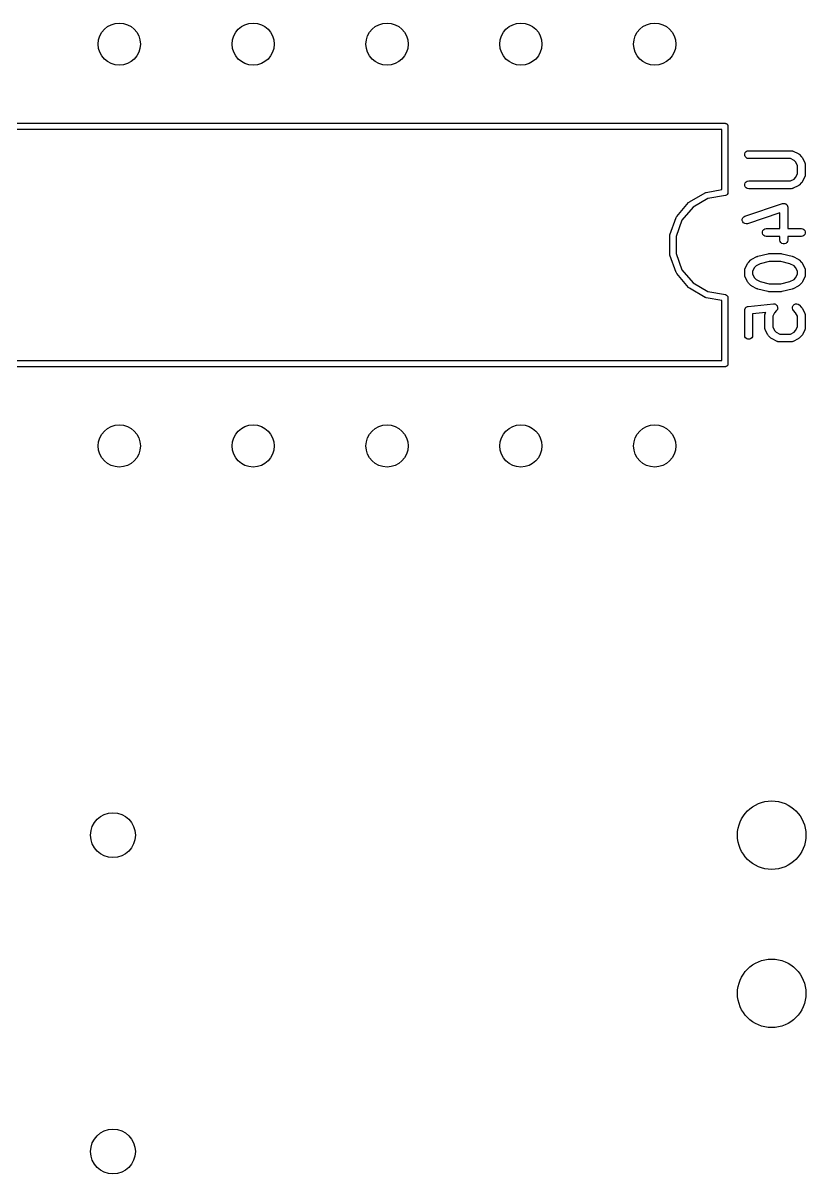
# Model space of a CAD drawing. Extents: x 25 to 326, y -201 to -21.
# Drawn here: x 75.79 to 90.65, y -133.43 to -111.6 of the extents above; entities that cross this region are included whole.
import ezdxf

# ---------------------------------------------------------------- set-up
doc = ezdxf.new("R2010")
doc.units = 0
doc.header["$MEASUREMENT"] = 0
doc.layers.add('BLACK', color=7, linetype='CONTINUOUS')

msp = doc.modelspace()

# ---------------------------------------------------------------- linework, layer by layer
at = {"layer": 'Black'}
for p, q in [((68.67, -113.5), (89.11, -113.5)), ((89.05, -113.62), (68.73, -113.62)), ((89.05, -114.76), (89.05, -113.62)), ((89.11, -113.5), (89.1152, -113.501)), ((89.1152, -113.501), (89.1204, -113.501)), ((89.1204, -113.501), (89.1253, -113.503)), ((89.1253, -113.503), (89.1305, -113.504)), ((89.1305, -113.504), (89.1351, -113.506)), ((89.1351, -113.506), (89.14, -113.508)), ((89.14, -113.508), (89.144, -113.511)), ((89.144, -113.511), (89.1486, -113.514)), ((89.1486, -113.514), (89.1519, -113.518)), ((89.1519, -113.518), (89.156, -113.521)), ((89.156, -113.521), (89.1586, -113.526)), ((89.1586, -113.526), (89.162, -113.53)), ((89.162, -113.53), (89.1638, -113.535)), ((89.1638, -113.535), (89.1664, -113.539)), ((89.1664, -113.539), (89.1673, -113.545)), ((89.1673, -113.545), (89.1691, -113.55)), ((89.1691, -113.55), (89.1691, -113.555)), ((89.1691, -113.555), (89.17, -113.56)), ((89.17, -113.56), (89.17, -114.81)), ((89.4885, -114.083), (89.4974, -114.058)), ((89.4885, -114.109), (89.4885, -114.083)), ((89.4974, -114.133), (89.4885, -114.109)), ((89.4974, -114.058), (89.5142, -114.038)), ((89.5142, -114.153), (89.4974, -114.133)), ((89.5142, -114.038), (89.5367, -114.025)), ((89.5367, -114.025), (89.5624, -114.021)), ((89.5624, -114.021), (90.3719, -114.021)), ((90.3719, -114.021), (90.3762, -114.021)), ((90.3762, -114.021), (90.3805, -114.021)), ((90.3805, -114.021), (90.3889, -114.024)), ((90.3889, -114.024), (90.3976, -114.025)), ((90.3976, -114.025), (90.4013, -114.027)), ((90.4013, -114.027), (90.4054, -114.029)), ((90.4054, -114.029), (90.5007, -114.076)), ((90.5007, -114.076), (90.5103, -114.083)), ((90.5103, -114.083), (90.5202, -114.09)), ((90.5202, -114.09), (90.5678, -114.138)), ((90.5678, -114.138), (90.5747, -114.148)), ((89.5367, -114.166), (89.5142, -114.153)), ((89.5624, -114.171), (89.5367, -114.166)), ((90.3542, -114.171), (89.5624, -114.171)), ((90.4227, -114.205), (90.3542, -114.171)), ((90.4531, -114.235), (90.4227, -114.205)), ((90.4874, -114.304), (90.4531, -114.235)), ((90.4874, -114.459), (90.4874, -114.304)), ((90.5747, -114.148), (90.5818, -114.157)), ((90.5818, -114.157), (90.6295, -114.253)), ((90.6295, -114.253), (90.6307, -114.257)), ((90.6307, -114.257), (90.6329, -114.261)), ((90.6329, -114.261), (90.6344, -114.269)), ((90.6344, -114.269), (90.6369, -114.278)), ((90.6369, -114.278), (90.6366, -114.282)), ((90.6366, -114.282), (90.6374, -114.286)), ((90.6374, -114.286), (90.6374, -114.477)), ((90.3542, -114.592), (90.4227, -114.558)), ((90.4227, -114.558), (90.4531, -114.527)), ((90.4531, -114.527), (90.4874, -114.459)), ((90.6295, -114.51), (90.5818, -114.605)), ((90.6307, -114.506), (90.6295, -114.51)), ((90.6329, -114.502), (90.6307, -114.506)), ((90.6344, -114.494), (90.6329, -114.502)), ((90.6369, -114.485), (90.6344, -114.494)), ((90.6374, -114.477), (90.6366, -114.481)), ((90.6366, -114.481), (90.6369, -114.485)), ((88.7576, -114.811), (89.05, -114.76)), ((89.4885, -114.654), (89.4974, -114.63)), ((89.4885, -114.68), (89.4885, -114.654)), ((89.4974, -114.705), (89.4885, -114.68)), ((89.4974, -114.63), (89.5142, -114.61)), ((89.5142, -114.725), (89.4974, -114.705)), ((89.5142, -114.61), (89.5367, -114.597)), ((89.5367, -114.738), (89.5142, -114.725)), ((89.5367, -114.597), (89.5624, -114.592)), ((89.5624, -114.742), (89.5367, -114.738)), ((89.5624, -114.592), (90.3542, -114.592)), ((90.3719, -114.742), (89.5624, -114.742)), ((90.3762, -114.741), (90.3719, -114.742)), ((90.3805, -114.742), (90.3762, -114.741)), ((90.3889, -114.739), (90.3805, -114.742)), ((90.3976, -114.738), (90.3889, -114.739)), ((90.4013, -114.735), (90.3976, -114.738)), ((90.4054, -114.734), (90.4013, -114.735)), ((90.5007, -114.687), (90.4054, -114.734)), ((90.5103, -114.679), (90.5007, -114.687)), ((90.5202, -114.673), (90.5103, -114.679)), ((90.5678, -114.625), (90.5202, -114.673)), ((90.5747, -114.615), (90.5678, -114.625)), ((90.5818, -114.605), (90.5747, -114.615)), ((88.198, -115.271), (88.4212, -115.005)), ((88.4212, -115.005), (88.4329, -114.996)), ((88.4212, -115.005), (88.4212, -115.005)), ((88.4329, -114.996), (88.4372, -114.992)), ((88.4372, -114.992), (88.738, -114.818)), ((88.4372, -114.992), (88.4372, -114.992)), ((88.7888, -114.928), (88.5064, -115.091)), ((88.738, -114.818), (88.7463, -114.815)), ((88.738, -114.818), (88.738, -114.818)), ((88.7463, -114.815), (88.7576, -114.811)), ((88.7576, -114.811), (88.7576, -114.811)), ((89.1204, -114.869), (88.7888, -114.928)), ((89.14, -114.862), (89.1204, -114.869)), ((89.156, -114.849), (89.14, -114.862)), ((89.1664, -114.831), (89.156, -114.849)), ((89.1669, -114.827), (89.1664, -114.831)), ((89.17, -114.81), (89.1669, -114.827)), ((88.5064, -115.091), (88.2967, -115.34)), ((89.491, -115.263), (90.2053, -115.025)), ((90.154, -115.2), (89.5385, -115.405)), ((90.154, -115.497), (90.154, -115.2)), ((90.2053, -115.025), (90.2108, -115.024)), ((90.2108, -115.024), (90.216, -115.022)), ((90.216, -115.022), (90.2236, -115.022)), ((90.2236, -115.022), (90.2311, -115.021)), ((90.2311, -115.021), (90.2365, -115.022)), ((90.2365, -115.022), (90.2421, -115.022)), ((90.2421, -115.022), (90.2492, -115.024)), ((90.2492, -115.024), (90.2566, -115.026)), ((90.2566, -115.026), (90.2613, -115.029)), ((90.2613, -115.029), (90.2665, -115.031)), ((90.2665, -115.031), (90.2724, -115.036)), ((90.2724, -115.036), (90.2788, -115.04)), ((90.2788, -115.04), (90.2823, -115.044)), ((90.2823, -115.044), (90.2865, -115.048)), ((90.2865, -115.048), (90.2903, -115.054)), ((90.2903, -115.054), (90.295, -115.06)), ((90.295, -115.06), (90.2968, -115.065)), ((90.2968, -115.065), (90.2995, -115.07)), ((90.2995, -115.07), (90.3008, -115.078)), ((90.3008, -115.078), (90.3032, -115.085)), ((90.3032, -115.085), (90.3031, -115.09)), ((90.3031, -115.09), (90.304, -115.096)), ((90.304, -115.096), (90.304, -115.497)), ((88.0688, -115.616), (88.1876, -115.289)), ((88.2967, -115.34), (88.1852, -115.647)), ((88.1876, -115.289), (88.1959, -115.275)), ((88.1876, -115.289), (88.1876, -115.289)), ((88.1959, -115.275), (88.198, -115.271)), ((88.198, -115.271), (88.198, -115.271)), ((89.4406, -115.345), (89.4413, -115.319)), ((89.4488, -115.37), (89.4406, -115.345)), ((89.4413, -115.319), (89.4509, -115.295)), ((89.465, -115.39), (89.4488, -115.37)), ((89.4509, -115.295), (89.4681, -115.275)), ((89.4872, -115.404), (89.465, -115.39)), ((89.4681, -115.275), (89.491, -115.263)), ((89.5127, -115.409), (89.4872, -115.404)), ((89.5385, -115.405), (89.5127, -115.409)), ((88.0652, -115.636), (88.0688, -115.616)), ((88.0652, -115.984), (88.0652, -115.636)), ((88.1852, -115.647), (88.1852, -115.973)), ((89.8219, -115.559), (89.8308, -115.534)), ((89.8219, -115.585), (89.8219, -115.559)), ((89.8308, -115.609), (89.8219, -115.585)), ((89.8308, -115.534), (89.8475, -115.514)), ((89.8475, -115.629), (89.8308, -115.609)), ((89.8475, -115.514), (89.8701, -115.501)), ((89.8701, -115.642), (89.8475, -115.629)), ((89.8701, -115.501), (89.8957, -115.497)), ((89.8957, -115.647), (89.8701, -115.642)), ((89.8957, -115.497), (90.154, -115.497)), ((90.154, -115.647), (89.8957, -115.647)), ((90.154, -115.715), (90.154, -115.647)), ((90.304, -115.497), (90.5624, -115.497)), ((90.5624, -115.647), (90.304, -115.647)), ((90.304, -115.647), (90.304, -115.715)), ((90.5624, -115.497), (90.588, -115.501)), ((90.588, -115.642), (90.5624, -115.647)), ((90.588, -115.501), (90.6106, -115.514)), ((90.6106, -115.629), (90.588, -115.642)), ((90.6106, -115.514), (90.6273, -115.534)), ((90.6273, -115.609), (90.6106, -115.629)), ((90.6273, -115.534), (90.6362, -115.559)), ((90.6362, -115.585), (90.6273, -115.609)), ((90.6362, -115.559), (90.6362, -115.585)), ((90.1586, -115.74), (90.154, -115.715)), ((90.1716, -115.763), (90.1586, -115.74)), ((90.1915, -115.78), (90.1716, -115.763)), ((90.216, -115.789), (90.1915, -115.78)), ((90.2421, -115.789), (90.216, -115.789)), ((90.2665, -115.78), (90.2421, -115.789)), ((90.2865, -115.763), (90.2665, -115.78)), ((90.2995, -115.74), (90.2865, -115.763)), ((90.304, -115.715), (90.2995, -115.74)), ((88.0688, -116.004), (88.0652, -115.984)), ((88.1876, -116.331), (88.0688, -116.004)), ((88.1852, -115.973), (88.2967, -116.28)), ((89.557, -116.138), (89.6046, -116.09)), ((89.6046, -116.09), (89.6144, -116.083)), ((89.6144, -116.083), (89.6241, -116.076)), ((89.6241, -116.076), (89.7193, -116.029)), ((89.7193, -116.029), (89.7272, -116.026)), ((89.7272, -116.026), (89.7347, -116.023)), ((89.7347, -116.023), (89.9251, -115.975)), ((89.9251, -115.975), (89.9343, -115.975)), ((89.9343, -115.975), (89.9433, -115.973)), ((89.9433, -115.973), (90.1814, -115.973)), ((90.1814, -115.973), (90.1905, -115.975)), ((90.1905, -115.975), (90.1996, -115.975)), ((90.1996, -115.975), (90.3901, -116.023)), ((90.3901, -116.023), (90.3976, -116.026)), ((90.3976, -116.026), (90.4054, -116.029)), ((90.4054, -116.029), (90.5007, -116.076)), ((90.5007, -116.076), (90.5103, -116.083)), ((90.5103, -116.083), (90.5202, -116.09)), ((90.5202, -116.09), (90.5678, -116.138)), ((88.2967, -116.28), (88.5064, -116.529)), ((89.4874, -116.286), (89.4881, -116.282)), ((89.4874, -116.381), (89.4874, -116.286)), ((89.4879, -116.278), (89.4904, -116.269)), ((89.4881, -116.282), (89.4879, -116.278)), ((89.4904, -116.269), (89.4919, -116.261)), ((89.4919, -116.261), (89.4941, -116.257)), ((89.4941, -116.257), (89.4953, -116.253)), ((89.4953, -116.253), (89.5429, -116.157)), ((89.5429, -116.157), (89.5501, -116.148)), ((89.5501, -116.148), (89.557, -116.138)), ((89.6716, -116.235), (89.6374, -116.304)), ((89.6374, -116.304), (89.6374, -116.364)), ((89.702, -116.205), (89.6716, -116.235)), ((89.779, -116.166), (89.702, -116.205)), ((89.9526, -116.123), (89.779, -116.166)), ((90.1722, -116.123), (89.9526, -116.123)), ((90.3457, -116.166), (90.1722, -116.123)), ((90.4227, -116.205), (90.3457, -116.166)), ((90.4531, -116.235), (90.4227, -116.205)), ((90.4874, -116.304), (90.4531, -116.235)), ((90.4874, -116.364), (90.4874, -116.304)), ((90.5678, -116.138), (90.5747, -116.148)), ((90.5747, -116.148), (90.5818, -116.157)), ((90.5818, -116.157), (90.6295, -116.253)), ((90.6295, -116.253), (90.6307, -116.257)), ((90.6307, -116.257), (90.6329, -116.261)), ((90.6329, -116.261), (90.6344, -116.269)), ((90.6344, -116.269), (90.6369, -116.278)), ((90.6369, -116.278), (90.6366, -116.282)), ((90.6366, -116.282), (90.6374, -116.286)), ((90.6374, -116.286), (90.6374, -116.381)), ((88.1931, -116.34), (88.1876, -116.331)), ((88.1876, -116.331), (88.1876, -116.331)), ((88.198, -116.349), (88.1931, -116.34)), ((88.4212, -116.615), (88.198, -116.349)), ((88.198, -116.349), (88.198, -116.349)), ((88.5064, -116.529), (88.7888, -116.692)), ((89.4881, -116.386), (89.4874, -116.381)), ((89.4879, -116.39), (89.4881, -116.386)), ((89.4904, -116.398), (89.4879, -116.39)), ((89.4919, -116.407), (89.4904, -116.398)), ((89.4941, -116.411), (89.4919, -116.407)), ((89.4953, -116.415), (89.4941, -116.411)), ((89.5429, -116.51), (89.4953, -116.415)), ((89.5501, -116.52), (89.5429, -116.51)), ((89.557, -116.53), (89.5501, -116.52)), ((89.6046, -116.577), (89.557, -116.53)), ((89.6374, -116.364), (89.6716, -116.432)), ((89.6716, -116.432), (89.702, -116.463)), ((89.702, -116.463), (89.779, -116.501)), ((89.779, -116.501), (89.9526, -116.545)), ((89.9526, -116.545), (90.1722, -116.545)), ((90.1722, -116.545), (90.3457, -116.501)), ((90.3457, -116.501), (90.4227, -116.463)), ((90.4227, -116.463), (90.4531, -116.432)), ((90.4531, -116.432), (90.4874, -116.364)), ((90.5678, -116.53), (90.5202, -116.577)), ((90.5747, -116.52), (90.5678, -116.53)), ((90.5818, -116.51), (90.5747, -116.52)), ((90.6295, -116.415), (90.5818, -116.51)), ((90.6307, -116.411), (90.6295, -116.415)), ((90.6329, -116.407), (90.6307, -116.411)), ((90.6344, -116.398), (90.6329, -116.407)), ((90.6369, -116.39), (90.6344, -116.398)), ((90.6374, -116.381), (90.6366, -116.386)), ((90.6366, -116.386), (90.6369, -116.39)), ((88.4285, -116.621), (88.4212, -116.615)), ((88.4212, -116.615), (88.4212, -116.615)), ((88.4372, -116.628), (88.4285, -116.621)), ((88.738, -116.802), (88.4372, -116.628)), ((88.4372, -116.628), (88.4372, -116.628)), ((88.7888, -116.692), (89.1204, -116.751)), ((89.1204, -116.751), (89.14, -116.758)), ((89.14, -116.758), (89.156, -116.771)), ((89.6144, -116.584), (89.6046, -116.577)), ((89.6241, -116.591), (89.6144, -116.584)), ((89.7193, -116.639), (89.6241, -116.591)), ((89.7272, -116.641), (89.7193, -116.639)), ((89.7347, -116.645), (89.7272, -116.641)), ((89.9251, -116.692), (89.7347, -116.645)), ((89.9343, -116.693), (89.9251, -116.692)), ((89.9433, -116.695), (89.9343, -116.693)), ((90.1814, -116.695), (89.9433, -116.695)), ((90.1905, -116.693), (90.1814, -116.695)), ((90.1996, -116.692), (90.1905, -116.693)), ((90.3901, -116.645), (90.1996, -116.692)), ((90.3976, -116.641), (90.3901, -116.645)), ((90.4054, -116.639), (90.3976, -116.641)), ((90.5007, -116.591), (90.4054, -116.639)), ((90.5103, -116.584), (90.5007, -116.591)), ((90.5202, -116.577), (90.5103, -116.584)), ((88.7463, -116.805), (88.738, -116.802)), ((88.738, -116.802), (88.738, -116.802)), ((88.7576, -116.809), (88.7463, -116.805)), ((89.05, -116.86), (88.7576, -116.809)), ((88.7576, -116.809), (88.7576, -116.809)), ((89.05, -118), (89.05, -116.86)), ((89.156, -116.771), (89.1664, -116.789)), ((89.1664, -116.789), (89.17, -116.81)), ((89.17, -116.81), (89.17, -118.06)), ((89.5249, -116.983), (89.5275, -116.982)), ((89.5275, -116.982), (89.5298, -116.981)), ((89.5298, -116.981), (89.5397, -116.978)), ((89.5397, -116.978), (89.5494, -116.974)), ((89.5494, -116.974), (89.5522, -116.974)), ((89.5522, -116.974), (89.5549, -116.973)), ((89.5549, -116.973), (90.0311, -116.926)), ((90.0311, -116.926), (90.0316, -116.926)), ((90.0316, -116.926), (90.032, -116.926)), ((90.032, -116.926), (90.0445, -116.927)), ((90.0445, -116.927), (90.0571, -116.928)), ((90.0571, -116.928), (90.0575, -116.928)), ((90.0575, -116.928), (90.058, -116.928)), ((90.058, -116.928), (90.0694, -116.933)), ((90.0694, -116.933), (90.0808, -116.939)), ((90.0808, -116.939), (90.0812, -116.939)), ((90.0812, -116.939), (90.0816, -116.939)), ((90.0816, -116.939), (90.0905, -116.948)), ((90.0905, -116.948), (90.0995, -116.957)), ((90.0995, -116.957), (90.0997, -116.957)), ((90.0997, -116.957), (90.1, -116.957)), ((90.1, -116.957), (90.1053, -116.969)), ((90.1053, -116.969), (90.1108, -116.98)), ((90.1108, -116.98), (90.1108, -116.981)), ((90.1108, -116.981), (90.111, -116.981)), ((90.111, -116.981), (90.1121, -116.994)), ((90.3924, -117.007), (90.3947, -116.981)), ((90.3947, -116.981), (90.4057, -116.957)), ((90.4057, -116.957), (90.4241, -116.939)), ((90.4241, -116.939), (90.4477, -116.928)), ((90.4477, -116.928), (90.4737, -116.926)), ((90.4737, -116.926), (90.4988, -116.933)), ((90.4988, -116.933), (90.5202, -116.947)), ((90.5202, -116.947), (90.5678, -116.995)), ((89.4874, -117.048), (89.4879, -117.045)), ((89.4874, -117.524), (89.4874, -117.048)), ((89.4876, -117.042), (89.4901, -117.033)), ((89.4879, -117.045), (89.4876, -117.042)), ((89.4901, -117.033), (89.4919, -117.022)), ((89.4919, -117.022), (89.4933, -117.02)), ((89.4933, -117.02), (89.494, -117.017)), ((89.494, -117.017), (89.4998, -117.009)), ((89.4998, -117.009), (89.5049, -117)), ((89.5049, -117), (89.5071, -116.998)), ((89.5071, -116.998), (89.5087, -116.996)), ((89.5087, -116.996), (89.517, -116.99)), ((89.517, -116.99), (89.5249, -116.983)), ((89.8856, -117.091), (89.6374, -117.116)), ((89.6374, -117.116), (89.6374, -117.524)), ((89.8683, -117.143), (89.8691, -117.139)), ((89.8683, -117.381), (89.8683, -117.143)), ((89.8688, -117.135), (89.8713, -117.126)), ((89.8691, -117.139), (89.8688, -117.135)), ((89.8713, -117.126), (89.8729, -117.118)), ((89.8729, -117.118), (89.875, -117.114)), ((89.875, -117.114), (89.8763, -117.11)), ((89.8763, -117.11), (89.8856, -117.091)), ((90.0526, -117.093), (90.0183, -117.161)), ((90.0183, -117.161), (90.0183, -117.364)), ((90.0916, -117.054), (90.0526, -117.093)), ((90.0919, -117.053), (90.0916, -117.054)), ((90.0923, -117.053), (90.0919, -117.053)), ((90.0993, -117.042), (90.0923, -117.053)), ((90.1065, -117.032), (90.0993, -117.042)), ((90.1067, -117.032), (90.1065, -117.032)), ((90.1069, -117.031), (90.1067, -117.032)), ((90.11, -117.019), (90.1069, -117.031)), ((90.1133, -117.007), (90.11, -117.019)), ((90.1121, -116.994), (90.1134, -117.006)), ((90.1134, -117.006), (90.1132, -117.007)), ((90.1132, -117.007), (90.1133, -117.007)), ((90.3992, -117.032), (90.3924, -117.007)), ((90.4141, -117.054), (90.3992, -117.032)), ((90.4531, -117.093), (90.4141, -117.054)), ((90.4874, -117.161), (90.4531, -117.093)), ((90.4874, -117.364), (90.4874, -117.161)), ((90.5678, -116.995), (90.5747, -117.005)), ((90.5747, -117.005), (90.5818, -117.015)), ((90.5818, -117.015), (90.6295, -117.11)), ((90.6295, -117.11), (90.6307, -117.114)), ((90.6307, -117.114), (90.6329, -117.118)), ((90.6329, -117.118), (90.6344, -117.126)), ((90.6344, -117.126), (90.6369, -117.135)), ((90.6369, -117.135), (90.6366, -117.139)), ((90.6366, -117.139), (90.6374, -117.143)), ((90.6374, -117.143), (90.6374, -117.381)), ((89.8691, -117.386), (89.8683, -117.381)), ((89.8688, -117.39), (89.8691, -117.386)), ((89.8713, -117.398), (89.8688, -117.39)), ((89.8729, -117.407), (89.8713, -117.398)), ((89.875, -117.411), (89.8729, -117.407)), ((89.8763, -117.415), (89.875, -117.411)), ((89.9239, -117.51), (89.8763, -117.415)), ((90.0183, -117.364), (90.0526, -117.432)), ((90.4531, -117.432), (90.4874, -117.364)), ((90.6295, -117.415), (90.5818, -117.51)), ((90.6307, -117.411), (90.6295, -117.415)), ((90.6329, -117.407), (90.6307, -117.411)), ((90.6344, -117.398), (90.6329, -117.407)), ((90.6369, -117.39), (90.6344, -117.398)), ((90.6374, -117.381), (90.6366, -117.386)), ((90.6366, -117.386), (90.6369, -117.39)), ((89.4919, -117.55), (89.4874, -117.524)), ((89.5049, -117.572), (89.4919, -117.55)), ((89.5249, -117.589), (89.5049, -117.572)), ((89.5494, -117.598), (89.5249, -117.589)), ((89.5754, -117.598), (89.5494, -117.598)), ((89.5999, -117.589), (89.5754, -117.598)), ((89.6198, -117.572), (89.5999, -117.589)), ((89.6329, -117.55), (89.6198, -117.572)), ((89.6374, -117.524), (89.6329, -117.55)), ((89.931, -117.52), (89.9239, -117.51)), ((89.9379, -117.53), (89.931, -117.52)), ((89.9855, -117.577), (89.9379, -117.53)), ((89.9954, -117.584), (89.9855, -117.577)), ((90.005, -117.591), (89.9954, -117.584)), ((90.1003, -117.639), (90.005, -117.591)), ((90.0526, -117.432), (90.083, -117.463)), ((90.083, -117.463), (90.1515, -117.497)), ((90.1515, -117.497), (90.3542, -117.497)), ((90.3542, -117.497), (90.4227, -117.463)), ((90.5007, -117.591), (90.4054, -117.639)), ((90.4227, -117.463), (90.4531, -117.432)), ((90.5103, -117.584), (90.5007, -117.591)), ((90.5202, -117.577), (90.5103, -117.584)), ((90.5678, -117.53), (90.5202, -117.577)), ((90.5747, -117.52), (90.5678, -117.53)), ((90.5818, -117.51), (90.5747, -117.52)), ((90.1044, -117.64), (90.1003, -117.639)), ((90.1082, -117.642), (90.1044, -117.64)), ((90.1168, -117.644), (90.1082, -117.642)), ((90.1252, -117.646), (90.1168, -117.644)), ((90.1296, -117.646), (90.1252, -117.646)), ((90.1338, -117.647), (90.1296, -117.646)), ((90.3719, -117.647), (90.1338, -117.647)), ((90.3762, -117.646), (90.3719, -117.647)), ((90.3805, -117.646), (90.3762, -117.646)), ((90.3889, -117.644), (90.3805, -117.646)), ((90.3976, -117.642), (90.3889, -117.644)), ((90.4013, -117.64), (90.3976, -117.642)), ((90.4054, -117.639), (90.4013, -117.64)), ((68.73, -118), (89.05, -118)), ((89.1691, -118.07), (89.1673, -118.075)), ((89.17, -118.06), (89.1691, -118.065)), ((89.1691, -118.065), (89.1691, -118.07)), ((89.11, -118.12), (68.67, -118.12)), ((89.1152, -118.119), (89.11, -118.12)), ((89.1204, -118.119), (89.1152, -118.119)), ((89.1253, -118.117), (89.1204, -118.119)), ((89.1305, -118.116), (89.1253, -118.117)), ((89.1351, -118.114), (89.1305, -118.116)), ((89.14, -118.112), (89.1351, -118.114)), ((89.144, -118.109), (89.14, -118.112)), ((89.1486, -118.106), (89.144, -118.109)), ((89.1519, -118.102), (89.1486, -118.106)), ((89.156, -118.099), (89.1519, -118.102)), ((89.1586, -118.094), (89.156, -118.099)), ((89.162, -118.09), (89.1586, -118.094)), ((89.1638, -118.085), (89.162, -118.09)), ((89.1664, -118.081), (89.1638, -118.085)), ((89.1673, -118.075), (89.1664, -118.081))]:
    msp.add_line(p, q, dxfattribs=at)
for centre, radius in [((77.62, -112), 0.4), ((80.16, -112), 0.4), ((82.7, -112), 0.4), ((85.24, -112), 0.4), ((87.78, -112), 0.4), ((77.62, -119.62), 0.4), ((80.16, -119.62), 0.4), ((82.7, -119.62), 0.4), ((85.24, -119.62), 0.4), ((87.78, -119.62), 0.4), ((90, -127), 0.65), ((77.5, -127), 0.425), ((90, -130), 0.65), ((77.5, -133), 0.425)]:
    msp.add_circle(centre, radius, dxfattribs=at)

doc.saveas('drawing.dxf')
